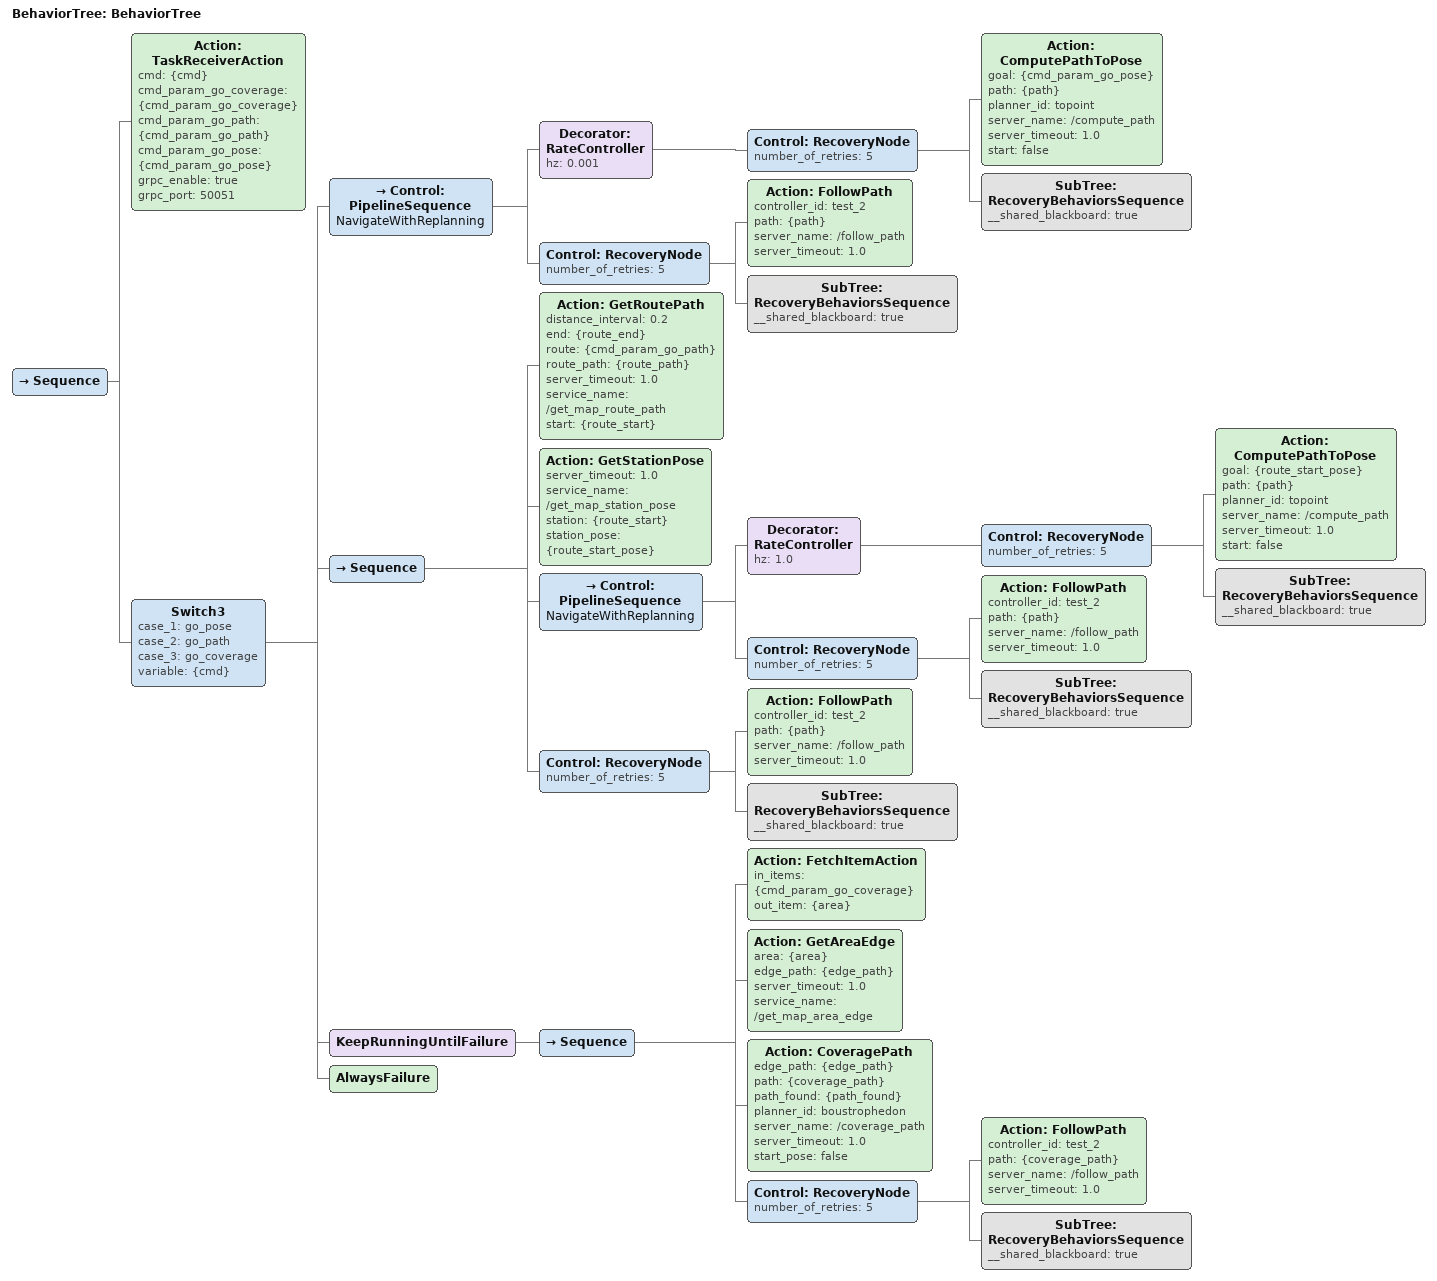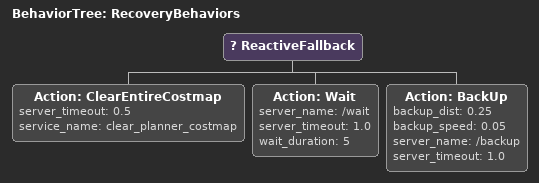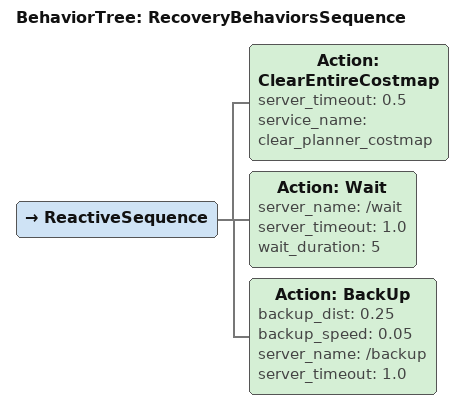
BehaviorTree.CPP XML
<?xml version="1.0"?>
<root main_tree_to_execute="BehaviorTree">
    <BehaviorTree ID="BehaviorTree">
        <Sequence>
            <Action ID="TaskReceiverAction" cmd="{cmd}" cmd_param_go_coverage="{cmd_param_go_coverage}" cmd_param_go_path="{cmd_param_go_path}" cmd_param_go_pose="{cmd_param_go_pose}" grpc_enable="true" grpc_port="50051"/>
            <Switch3 case_1="go_pose" case_2="go_path" case_3="go_coverage" variable="{cmd}">
                <Control ID="PipelineSequence" name="NavigateWithReplanning">
                    <Decorator ID="RateController" hz="0.001">
                        <Control ID="RecoveryNode" number_of_retries="5">
                            <Action ID="ComputePathToPose" goal="{cmd_param_go_pose}" path="{path}" planner_id="topoint" server_name="/compute_path" server_timeout="1.0" start="false"/>
                            <SubTree ID="RecoveryBehaviorsSequence" __shared_blackboard="true"/>
                        </Control>
                    </Decorator>
                    <Control ID="RecoveryNode" number_of_retries="5">
                        <Action ID="FollowPath" controller_id="test_2" path="{path}" server_name="/follow_path" server_timeout="1.0"/>
                        <SubTree ID="RecoveryBehaviorsSequence" __shared_blackboard="true"/>
                    </Control>
                </Control>
                <Sequence>
                    <Action ID="GetRoutePath" distance_interval="0.2" end="{route_end}" route="{cmd_param_go_path}" route_path="{route_path}" server_timeout="1.0" service_name="/get_map_route_path" start="{route_start}"/>
                    <Action ID="GetStationPose" server_timeout="1.0" service_name="/get_map_station_pose" station="{route_start}" station_pose="{route_start_pose}"/>
                    <Control ID="PipelineSequence" name="NavigateWithReplanning">
                        <Decorator ID="RateController" hz="1.0">
                            <Control ID="RecoveryNode" number_of_retries="5">
                                <Action ID="ComputePathToPose" goal="{route_start_pose}" path="{path}" planner_id="topoint" server_name="/compute_path" server_timeout="1.0" start="false"/>
                                <SubTree ID="RecoveryBehaviorsSequence" __shared_blackboard="true"/>
                            </Control>
                        </Decorator>
                        <Control ID="RecoveryNode" number_of_retries="5">
                            <Action ID="FollowPath" controller_id="test_2" path="{path}" server_name="/follow_path" server_timeout="1.0"/>
                            <SubTree ID="RecoveryBehaviorsSequence" __shared_blackboard="true"/>
                        </Control>
                    </Control>
                    <Control ID="RecoveryNode" number_of_retries="5">
                        <Action ID="FollowPath" controller_id="test_2" path="{path}" server_name="/follow_path" server_timeout="1.0"/>
                        <SubTree ID="RecoveryBehaviorsSequence" __shared_blackboard="true"/>
                    </Control>
                </Sequence>
                <KeepRunningUntilFailure>
                    <Sequence>
                        <Action ID="FetchItemAction" in_items="{cmd_param_go_coverage}" out_item="{area}"/>
                        <Action ID="GetAreaEdge" area="{area}" edge_path="{edge_path}" server_timeout="1.0" service_name="/get_map_area_edge"/>
                        <Action ID="CoveragePath" edge_path="{edge_path}" path="{coverage_path}" path_found="{path_found}" planner_id="boustrophedon" server_name="/coverage_path" server_timeout="1.0" start_pose="false"/>
                        <Control ID="RecoveryNode" number_of_retries="5">
                            <Action ID="FollowPath" controller_id="test_2" path="{coverage_path}" server_name="/follow_path" server_timeout="1.0"/>
                            <SubTree ID="RecoveryBehaviorsSequence" __shared_blackboard="true"/>
                        </Control>
                    </Sequence>
                </KeepRunningUntilFailure>
                <AlwaysFailure/>
            </Switch3>
        </Sequence>
    </BehaviorTree>
    <BehaviorTree ID="RecoveryBehaviors">
        <ReactiveFallback>
            <Action ID="ClearEntireCostmap" server_timeout="0.5" service_name="clear_planner_costmap"/>
            <Action ID="Wait" server_name="/wait" server_timeout="1.0" wait_duration="5"/>
            <Action ID="BackUp" backup_dist="0.25" backup_speed="0.05" server_name="/backup" server_timeout="1.0"/>
        </ReactiveFallback>
    </BehaviorTree>
    <BehaviorTree ID="RecoveryBehaviorsSequence">
        <ReactiveSequence>
            <Action ID="ClearEntireCostmap" server_timeout="0.5" service_name="clear_planner_costmap"/>
            <Action ID="Wait" server_name="/wait" server_timeout="1.0" wait_duration="5"/>
            <Action ID="BackUp" backup_dist="0.25" backup_speed="0.05" server_name="/backup" server_timeout="1.0"/>
        </ReactiveSequence>
    </BehaviorTree>
</root>
